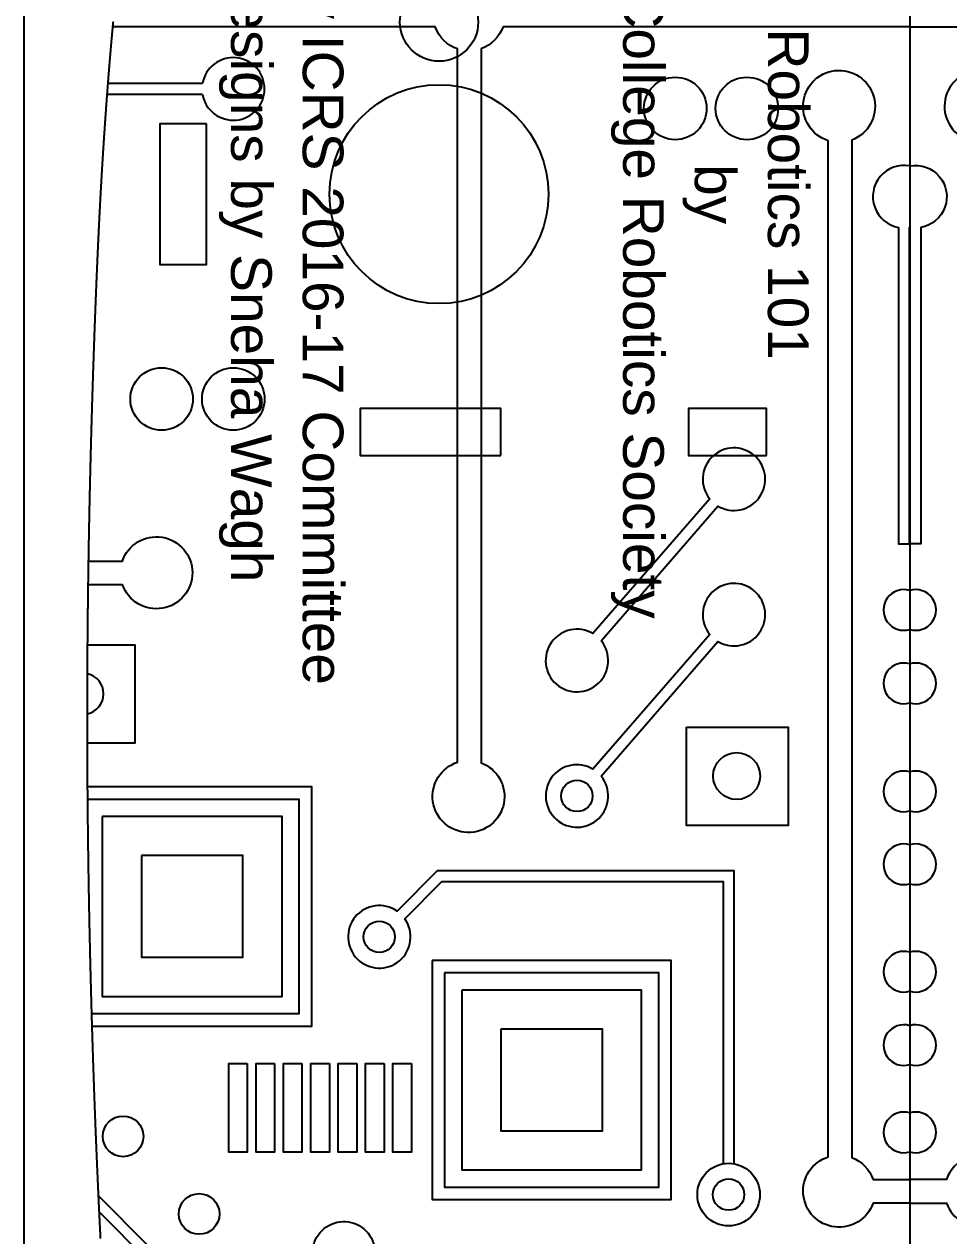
# Model space of a CAD drawing. Header units: millimetres. Extents: x -53 to 1579, y -453 to 381.
# Drawn here: x -53.4 to 5.8, y 230.3 to 307.8 of the extents above; entities that cross this region are included whole.
import ezdxf
from ezdxf.enums import TextEntityAlignment as Align

# ---------------------------------------------------------------- set-up
doc = ezdxf.new("R2010")
doc.units = ezdxf.units.MM
for name, color, linetype in [('design1 cut', 1, 'Continuous'), ('design1-etch', 5, 'Continuous'), ('Print', 250, 'Continuous')]:
    doc.layers.add(name, color=color, linetype=linetype)
doc.layers.add('toCut', color=1, linetype='Continuous', true_color=0xff0000)
doc.styles.get("Standard").update_dxf_attribs({"font": 'Arial.ttf'})

msp = doc.modelspace()

# ---------------------------------------------------------------- linework, layer by layer
msp.add_line((-53.352, 81.237), (-53.352, 381.237))
at = {"layer": 'design1 cut'}
for centre, radius in [((-7.781, 259.696), 1.5), ((-17.995, 258.422), 1), ((-30.639, 249.414), 1), ((-8.293, 232.931), 1)]:
    msp.add_circle(centre, radius, dxfattribs=at)
at = {"layer": 'design1-etch'}
for points in [[(3.296, 307.61), (-22.723, 307.61, -0.227202), (-24.126, 306.203), (-24.126, 260.542, -5.963573), (-25.626, 260.581), (-25.626, 306.19, -0.231476), (-27.065, 307.61), (-47.679, 307.61)], [(3.296, 307.61), (29.316, 307.61, 0.227202), (30.719, 306.203), (30.719, 260.542, 5.963573), (32.219, 260.581), (32.219, 306.19, 0.231476), (33.657, 307.61), (54.271, 307.61)], [(3.296, 232.387), (0.946, 232.387, -1.618375), (-1.918, 235.34), (-1.918, 300.324, -5.963573), (-0.418, 300.363), (-0.418, 235.301, -0.224941), (0.953, 233.887), (3.296, 233.887)], [(3.296, 232.387), (5.647, 232.387, 1.618375), (8.511, 235.34), (8.511, 300.324, 5.963573), (7.011, 300.363), (7.011, 235.301, 0.224941), (5.64, 233.887), (3.296, 233.887)], [(3.296, 298.713, 1.003322), (2.583, 294.777), (2.583, 274.551), (3.283, 274.551), (3.283, 294.777, 0.001658), (3.296, 294.78)], [(3.296, 298.713, -1.003322), (4.009, 294.777), (4.009, 274.551), (3.309, 274.551), (3.309, 294.777, -0.001658), (3.296, 294.78)], [(-49.232, 273.432), (-47.075, 273.432, -5.965639), (-47.068, 271.932), (-49.254, 271.932)], [(-7.943, 234.9), (-7.943, 253.644), (-26.938, 253.644), (-29.501, 251.058, 11.340391), (-29.004, 250.566), (-26.646, 252.944), (-8.643, 252.944), (-8.643, 234.9)], [(-48.594, 232.845), (-39.284, 223.474), (-34.563, 228.079, -11.340391), (-34.074, 227.578), (-39.292, 222.489), (-48.545, 231.802)]]:
    msp.add_lwpolyline(points, format="xyb", dxfattribs=at)
for points in [[(-41.948, 303.982), (-47.987, 303.982)], [(-41.948, 303.282), (-48.041, 303.282)], [(-49.295, 268.084), (-46.279, 268.084), (-46.279, 261.799), (-49.31, 261.799)], [(-49.006, 243.705), (-34.959, 243.705), (-34.959, 259.005), (-49.295, 259.005)], [(-49.029, 244.505), (-35.759, 244.505), (-35.759, 258.205), (-49.289, 258.205)]]:
    msp.add_lwpolyline(points, dxfattribs=at)
for points in [[(-16.441, 268.342), (-8.975, 276.96, 11.340391), (-9.504, 277.418), (-16.97, 268.801, 11.340391)], [(-16.441, 259.681), (-8.975, 268.298, 11.340391), (-9.504, 268.756), (-16.97, 260.139, 11.340391)]]:
    msp.add_lwpolyline(points, format="xyb", close=True, dxfattribs=at)
for points in [[(-10.982, 262.825), (-4.487, 262.825), (-4.487, 256.54), (-10.982, 256.54)], [(-48.359, 257.105), (-48.359, 245.605), (-36.859, 245.605), (-36.859, 257.105)], [(-45.859, 254.605), (-45.859, 248.105), (-39.359, 248.105), (-39.359, 254.605)], [(-27.267, 247.908), (-27.267, 232.608), (-11.967, 232.608), (-11.967, 247.908)], [(-26.467, 247.108), (-26.467, 233.408), (-12.767, 233.408), (-12.767, 247.108)], [(-25.367, 246.008), (-25.367, 234.508), (-13.867, 234.508), (-13.867, 246.008)], [(-22.867, 243.508), (-22.867, 237.008), (-16.367, 237.008), (-16.367, 243.508)], [(-39.084, 241.319), (-39.084, 235.641), (-40.271, 235.641), (-40.271, 241.319)], [(-37.334, 241.319), (-37.334, 235.641), (-38.521, 235.641), (-38.521, 241.319)], [(-35.584, 241.319), (-35.584, 235.641), (-36.771, 235.641), (-36.771, 241.319)], [(-33.833, 241.319), (-33.833, 235.641), (-35.021, 235.641), (-35.021, 241.319)], [(-32.083, 241.319), (-32.083, 235.641), (-33.27, 235.641), (-33.27, 241.319)], [(-30.333, 241.319), (-30.333, 235.641), (-31.52, 235.641), (-31.52, 241.319)], [(-28.582, 241.319), (-28.582, 235.641), (-29.77, 235.641), (-29.77, 241.319)]]:
    msp.add_lwpolyline(points, close=True, dxfattribs=at)
for centre, radius in [((-11.708, 302.384), 2), ((-7.124, 302.384), 2), ((-44.564, 283.804), 2), ((-39.979, 283.804), 2), ((-47.029, 236.656), 1.3), ((-8.293, 232.931), 2), ((-42.164, 231.693), 1.3)]:
    msp.add_circle(centre, radius, dxfattribs=at)
for centre, radius, start, end in [((-39.979, 303.632), 2, 190.07866, 169.92134), ((2.911, 270.315), 1.3, 72.73501, 287.26499), ((3.682, 270.315), 1.3, 252.73501, 107.26499), ((2.911, 265.623), 1.3, 72.73501, 287.26499), ((3.682, 265.623), 1.3, 252.73501, 107.26499), ((-49.574, 264.955), 1.3, 281.58846, 78.12452), ((2.911, 258.715), 1.3, 72.73501, 287.26499), ((3.682, 258.715), 1.3, 252.73501, 107.26499), ((2.911, 254.05), 1.3, 72.73501, 287.26499), ((3.682, 254.05), 1.3, 252.73501, 107.26499), ((2.911, 247.184), 1.3, 72.73501, 287.26499), ((3.682, 247.184), 1.3, 252.73501, 107.26499), ((2.911, 242.491), 1.3, 72.73501, 287.26499), ((3.682, 242.491), 1.3, 252.73501, 107.26499), ((2.911, 236.911), 1.3, 72.73501, 287.26499), ((3.682, 236.911), 1.3, 252.73501, 107.26499)]:
    msp.add_arc(centre, radius, start, end, dxfattribs=at)
at = {"layer": 'toCut'}
for points in [[(-41.688, 301.404), (-44.688, 301.404), (-44.688, 292.404), (-41.688, 292.404)], [(-22.86, 280.193), (-22.86, 283.193), (-31.86, 283.193), (-31.86, 280.193)], [(-5.86, 280.193), (-5.86, 283.193), (-10.86, 283.193), (-10.86, 280.193)]]:
    msp.add_lwpolyline(points, close=True, dxfattribs=at)
for centre, radius in [((-26.816, 307.904), 2.5), ((-26.816, 296.904), 7)]:
    msp.add_circle(centre, radius, dxfattribs=at)
for points in [[(3.296, 335.543), (3.296, 262.693), (3.296, 189.844)], [(-47.704, 307.333), (-47.677, 307.631), (-47.649, 307.929)], [(-47.759, 306.735), (-47.732, 307.034), (-47.704, 307.333)], [(-47.862, 305.536), (-47.837, 305.836), (-47.811, 306.136)], [(-47.811, 306.136), (-47.785, 306.436), (-47.759, 306.735)], [(-47.912, 304.935), (-47.887, 305.236), (-47.862, 305.536)], [(-47.96, 304.333), (-47.936, 304.634), (-47.912, 304.935)], [(-48.053, 303.124), (-48.03, 303.426), (-48.007, 303.729)], [(-48.007, 303.729), (-47.983, 304.031), (-47.96, 304.333)], [(-48.097, 302.518), (-48.075, 302.821), (-48.053, 303.124)], [(-48.141, 301.91), (-48.119, 302.214), (-48.097, 302.518)], [(-48.184, 301.299), (-48.173, 301.452), (-48.163, 301.605)], [(-48.163, 301.605), (-48.152, 301.757), (-48.141, 301.91)], [(-48.246, 300.374), (-48.236, 300.529), (-48.226, 300.683)], [(-48.226, 300.683), (-48.215, 300.838), (-48.205, 300.992)], [(-48.205, 300.992), (-48.194, 301.145), (-48.184, 301.299)], [(-48.287, 299.75), (-48.277, 299.906), (-48.267, 300.063)], [(-48.267, 300.063), (-48.256, 300.218), (-48.246, 300.374)], [(-48.346, 298.799), (-48.336, 298.959), (-48.326, 299.118)], [(-48.326, 299.118), (-48.316, 299.276), (-48.307, 299.435)], [(-48.307, 299.435), (-48.297, 299.592), (-48.287, 299.75)], [(-48.384, 298.154), (-48.375, 298.316), (-48.365, 298.478)], [(-48.365, 298.478), (-48.356, 298.638), (-48.346, 298.799)], [(-48.441, 297.165), (-48.431, 297.331), (-48.422, 297.497)], [(-48.422, 297.497), (-48.413, 297.662), (-48.403, 297.827)], [(-48.403, 297.827), (-48.394, 297.99), (-48.384, 298.154)], [(-48.469, 296.66), (-48.464, 296.744), (-48.459, 296.829)], [(-48.459, 296.829), (-48.455, 296.913), (-48.45, 296.997)], [(-48.45, 296.997), (-48.445, 297.081), (-48.441, 297.165)], [(-48.514, 295.801), (-48.509, 295.888), (-48.505, 295.974)], [(-48.505, 295.974), (-48.5, 296.061), (-48.496, 296.147)], [(-48.496, 296.147), (-48.491, 296.233), (-48.487, 296.319)], [(-48.487, 296.319), (-48.482, 296.404), (-48.478, 296.49)], [(-48.478, 296.49), (-48.473, 296.575), (-48.469, 296.66)], [(-48.55, 295.096), (-48.545, 295.185), (-48.541, 295.274)], [(-48.541, 295.274), (-48.536, 295.362), (-48.532, 295.451)], [(-48.532, 295.451), (-48.527, 295.538), (-48.523, 295.626)], [(-48.523, 295.626), (-48.518, 295.713), (-48.514, 295.801)], [(-48.585, 294.375), (-48.58, 294.466), (-48.576, 294.557)], [(-48.576, 294.557), (-48.572, 294.648), (-48.567, 294.738)], [(-48.567, 294.738), (-48.563, 294.828), (-48.558, 294.918)], [(-48.558, 294.918), (-48.554, 295.007), (-48.55, 295.096)], [(-48.628, 293.448), (-48.624, 293.542), (-48.62, 293.636)], [(-48.62, 293.636), (-48.615, 293.729), (-48.611, 293.823)], [(-48.611, 293.823), (-48.607, 293.915), (-48.602, 294.008)], [(-48.602, 294.008), (-48.598, 294.1), (-48.594, 294.192)], [(-48.594, 294.192), (-48.589, 294.284), (-48.585, 294.375)], [(-48.662, 292.685), (-48.658, 292.781), (-48.654, 292.878)], [(-48.654, 292.878), (-48.65, 292.974), (-48.645, 293.069)], [(-48.645, 293.069), (-48.641, 293.164), (-48.637, 293.259)], [(-48.637, 293.259), (-48.633, 293.354), (-48.628, 293.448)], [(-48.696, 291.901), (-48.692, 292), (-48.688, 292.099)], [(-48.688, 292.099), (-48.684, 292.197), (-48.679, 292.296)], [(-48.679, 292.296), (-48.675, 292.393), (-48.671, 292.491)], [(-48.671, 292.491), (-48.667, 292.588), (-48.662, 292.685)], [(-48.73, 291.094), (-48.726, 291.196), (-48.722, 291.298)], [(-48.722, 291.298), (-48.717, 291.399), (-48.713, 291.5)], [(-48.713, 291.5), (-48.709, 291.601), (-48.705, 291.701)], [(-48.705, 291.701), (-48.701, 291.801), (-48.696, 291.901)], [(-48.755, 290.474), (-48.751, 290.578), (-48.747, 290.682)], [(-48.747, 290.682), (-48.743, 290.785), (-48.738, 290.889)], [(-48.738, 290.889), (-48.734, 290.991), (-48.73, 291.094)], [(-48.788, 289.625), (-48.784, 289.732), (-48.78, 289.84)], [(-48.78, 289.84), (-48.776, 289.946), (-48.772, 290.053)], [(-48.772, 290.053), (-48.768, 290.158), (-48.763, 290.264)], [(-48.763, 290.264), (-48.759, 290.369), (-48.755, 290.474)], [(-48.821, 288.751), (-48.817, 288.861), (-48.813, 288.972)], [(-48.813, 288.972), (-48.809, 289.081), (-48.805, 289.191)], [(-48.805, 289.191), (-48.801, 289.3), (-48.797, 289.409)], [(-48.797, 289.409), (-48.792, 289.517), (-48.788, 289.625)], [(-48.846, 288.077), (-48.842, 288.19), (-48.838, 288.303)], [(-48.838, 288.303), (-48.834, 288.415), (-48.83, 288.528)], [(-48.83, 288.528), (-48.825, 288.639), (-48.821, 288.751)], [(-48.871, 287.388), (-48.866, 287.503), (-48.862, 287.619)], [(-48.862, 287.619), (-48.858, 287.734), (-48.854, 287.849)], [(-48.854, 287.849), (-48.85, 287.963), (-48.846, 288.077)], [(-48.903, 286.443), (-48.899, 286.562), (-48.895, 286.682)], [(-48.895, 286.682), (-48.891, 286.8), (-48.887, 286.919)], [(-48.887, 286.919), (-48.883, 287.037), (-48.879, 287.154)], [(-48.879, 287.154), (-48.875, 287.271), (-48.871, 287.388)], [(-48.928, 285.716), (-48.924, 285.838), (-48.92, 285.96)], [(-48.92, 285.96), (-48.916, 286.081), (-48.911, 286.203)], [(-48.911, 286.203), (-48.907, 286.323), (-48.903, 286.443)], [(-48.952, 284.974), (-48.948, 285.098), (-48.944, 285.223)], [(-48.944, 285.223), (-48.94, 285.347), (-48.936, 285.47)], [(-48.936, 285.47), (-48.932, 285.593), (-48.928, 285.716)], [(-48.976, 284.216), (-48.972, 284.343), (-48.968, 284.47)], [(-48.968, 284.47), (-48.964, 284.596), (-48.96, 284.723)], [(-48.96, 284.723), (-48.956, 284.848), (-48.952, 284.974)], [(-49, 283.443), (-48.996, 283.573), (-48.992, 283.702)], [(-48.992, 283.702), (-48.988, 283.831), (-48.984, 283.96)], [(-48.984, 283.96), (-48.98, 284.088), (-48.976, 284.216)], [(-49.023, 282.656), (-49.019, 282.788), (-49.015, 282.92)], [(-49.015, 282.92), (-49.011, 283.051), (-49.008, 283.182)], [(-49.008, 283.182), (-49.004, 283.313), (-49, 283.443)], [(-49.046, 281.854), (-49.042, 281.988), (-49.038, 282.123)], [(-49.038, 282.123), (-49.035, 282.256), (-49.031, 282.39)], [(-49.031, 282.39), (-49.027, 282.523), (-49.023, 282.656)], [(-49.068, 281.038), (-49.065, 281.175), (-49.061, 281.312)], [(-49.061, 281.312), (-49.057, 281.448), (-49.053, 281.584)], [(-49.053, 281.584), (-49.05, 281.719), (-49.046, 281.854)], [(-49.09, 280.209), (-49.086, 280.348), (-49.083, 280.487)], [(-49.083, 280.487), (-49.079, 280.625), (-49.076, 280.763)], [(-49.076, 280.763), (-49.072, 280.901), (-49.068, 281.038)], [(-49.104, 279.649), (-49.101, 279.789), (-49.097, 279.93)], [(-49.097, 279.93), (-49.094, 280.069), (-49.09, 280.209)], [(-49.125, 278.798), (-49.122, 278.94), (-49.118, 279.083)], [(-49.118, 279.083), (-49.115, 279.225), (-49.111, 279.367)], [(-49.111, 279.367), (-49.108, 279.508), (-49.104, 279.649)], [(-49.145, 277.934), (-49.142, 278.078), (-49.138, 278.223)], [(-49.138, 278.223), (-49.135, 278.367), (-49.132, 278.511)], [(-49.132, 278.511), (-49.128, 278.654), (-49.125, 278.798)], [(-49.164, 277.057), (-49.161, 277.204), (-49.158, 277.351)], [(-49.158, 277.351), (-49.155, 277.497), (-49.151, 277.643)], [(-49.151, 277.643), (-49.148, 277.788), (-49.145, 277.934)], [(-49.176, 276.466), (-49.173, 276.614), (-49.17, 276.762)], [(-49.17, 276.762), (-49.167, 276.91), (-49.164, 277.057)], [(-49.194, 275.57), (-49.191, 275.72), (-49.188, 275.87)], [(-49.188, 275.87), (-49.185, 276.019), (-49.182, 276.169)], [(-49.182, 276.169), (-49.179, 276.317), (-49.176, 276.466)], [(-49.205, 274.966), (-49.203, 275.117), (-49.2, 275.268)], [(-49.2, 275.268), (-49.197, 275.419), (-49.194, 275.57)], [(-49.221, 274.05), (-49.219, 274.204), (-49.216, 274.357)], [(-49.216, 274.357), (-49.214, 274.509), (-49.211, 274.662)], [(-49.211, 274.662), (-49.208, 274.814), (-49.205, 274.966)], [(-49.231, 273.434), (-49.229, 273.588), (-49.227, 273.743)], [(-49.227, 273.743), (-49.224, 273.897), (-49.221, 274.05)], [(-49.246, 272.5), (-49.243, 272.657), (-49.241, 272.813)], [(-49.241, 272.813), (-49.239, 272.968), (-49.236, 273.124)], [(-49.236, 273.124), (-49.234, 273.279), (-49.231, 273.434)], [(-49.255, 271.872), (-49.252, 272.03), (-49.25, 272.187)], [(-49.25, 272.187), (-49.248, 272.344), (-49.246, 272.5)], [(-49.267, 270.921), (-49.265, 271.08), (-49.263, 271.239)], [(-49.263, 271.239), (-49.261, 271.398), (-49.259, 271.556)], [(-49.259, 271.556), (-49.257, 271.714), (-49.255, 271.872)], [(-49.274, 270.282), (-49.272, 270.442), (-49.27, 270.602)], [(-49.27, 270.602), (-49.269, 270.762), (-49.267, 270.921)], [(-49.284, 269.315), (-49.283, 269.477), (-49.281, 269.638)], [(-49.281, 269.638), (-49.279, 269.799), (-49.278, 269.961)], [(-49.278, 269.961), (-49.276, 270.121), (-49.274, 270.282)], [(-49.29, 268.665), (-49.289, 268.828), (-49.287, 268.99)], [(-49.287, 268.99), (-49.286, 269.153), (-49.284, 269.315)], [(-49.295, 268.011), (-49.294, 268.175), (-49.293, 268.338)], [(-49.293, 268.338), (-49.291, 268.502), (-49.29, 268.665)], [(-49.302, 267.022), (-49.301, 267.188), (-49.3, 267.353)], [(-49.3, 267.353), (-49.299, 267.518), (-49.298, 267.682)], [(-49.298, 267.682), (-49.296, 267.847), (-49.295, 268.011)], [(-49.305, 266.359), (-49.305, 266.525), (-49.304, 266.691)], [(-49.304, 266.691), (-49.303, 266.857), (-49.302, 267.022)], [(-49.308, 265.691), (-49.308, 265.858), (-49.307, 266.025)], [(-49.307, 266.025), (-49.306, 266.192), (-49.305, 266.359)], [(-49.311, 264.683), (-49.311, 264.852), (-49.31, 265.02)], [(-49.31, 265.02), (-49.31, 265.188), (-49.309, 265.356)], [(-49.309, 265.356), (-49.309, 265.524), (-49.308, 265.691)], [(-49.312, 264.346), (-49.311, 264.514), (-49.311, 264.683)], [(-49.312, 264.007), (-49.312, 264.176), (-49.312, 264.346)], [(-49.312, 263.668), (-49.312, 263.837), (-49.312, 264.007)], [(-49.312, 263.327), (-49.312, 263.497), (-49.312, 263.668)], [(-49.312, 262.986), (-49.312, 263.157), (-49.312, 263.327)], [(-49.312, 262.644), (-49.312, 262.815), (-49.312, 262.986)], [(-49.311, 262.302), (-49.312, 262.473), (-49.312, 262.644)], [(-49.31, 261.958), (-49.311, 262.13), (-49.311, 262.302)], [(-49.308, 261.269), (-49.309, 261.614), (-49.31, 261.958)], [(-49.305, 260.577), (-49.307, 260.923), (-49.308, 261.269)], [(-49.301, 259.882), (-49.303, 260.229), (-49.305, 260.577)], [(-49.297, 259.184), (-49.299, 259.533), (-49.301, 259.882)], [(-49.291, 258.484), (-49.294, 258.834), (-49.297, 259.184)], [(-49.285, 257.782), (-49.288, 258.133), (-49.291, 258.484)], [(-49.278, 257.077), (-49.282, 257.43), (-49.285, 257.782)], [(-49.27, 256.371), (-49.274, 256.724), (-49.278, 257.077)], [(-49.262, 255.662), (-49.266, 256.016), (-49.27, 256.371)], [(-49.252, 254.952), (-49.257, 255.307), (-49.262, 255.662)], [(-49.242, 254.24), (-49.247, 254.596), (-49.252, 254.952)], [(-49.231, 253.527), (-49.237, 253.883), (-49.242, 254.24)], [(-49.219, 252.812), (-49.225, 253.169), (-49.231, 253.527)], [(-49.207, 252.096), (-49.213, 252.454), (-49.219, 252.812)], [(-49.194, 251.379), (-49.2, 251.738), (-49.207, 252.096)], [(-49.179, 250.662), (-49.187, 251.021), (-49.194, 251.379)], [(-49.165, 249.943), (-49.172, 250.303), (-49.179, 250.662)], [(-49.149, 249.224), (-49.157, 249.584), (-49.165, 249.943)], [(-49.133, 248.505), (-49.141, 248.865), (-49.149, 249.224)], [(-49.098, 247.065), (-49.116, 247.785), (-49.133, 248.505)], [(-49.06, 245.626), (-49.079, 246.346), (-49.098, 247.065)], [(-49.041, 244.906), (-49.051, 245.266), (-49.06, 245.626)], [(-49.02, 244.187), (-49.03, 244.547), (-49.041, 244.906)], [(-48.999, 243.469), (-49.009, 243.828), (-49.02, 244.187)], [(-48.976, 242.751), (-48.987, 243.11), (-48.999, 243.469)], [(-48.954, 242.035), (-48.965, 242.393), (-48.976, 242.751)], [(-48.93, 241.319), (-48.942, 241.677), (-48.954, 242.035)], [(-48.906, 240.604), (-48.918, 240.962), (-48.93, 241.319)], [(-48.881, 239.891), (-48.894, 240.248), (-48.906, 240.604)], [(-48.856, 239.179), (-48.868, 239.535), (-48.881, 239.891)], [(-48.829, 238.469), (-48.842, 238.824), (-48.856, 239.179)], [(-48.802, 237.761), (-48.816, 238.115), (-48.829, 238.469)], [(-48.775, 237.054), (-48.789, 237.408), (-48.802, 237.761)], [(-48.747, 236.35), (-48.761, 236.702), (-48.775, 237.054)], [(-48.718, 235.648), (-48.732, 235.999), (-48.747, 236.35)], [(-48.688, 234.948), (-48.703, 235.298), (-48.718, 235.648)], [(-48.658, 234.25), (-48.673, 234.599), (-48.688, 234.948)], [(-48.627, 233.556), (-48.642, 233.903), (-48.658, 234.25)], [(-48.595, 232.864), (-48.611, 233.21), (-48.627, 233.556)], [(-48.563, 232.175), (-48.579, 232.519), (-48.595, 232.864)], [(-48.53, 231.489), (-48.547, 231.832), (-48.563, 232.175)], [(-48.497, 230.806), (-48.514, 231.147), (-48.53, 231.489)], [(-48.463, 230.126), (-48.48, 230.466), (-48.497, 230.806)]]:
    msp.add_open_spline(points, degree=2, dxfattribs=at)

# ---------------------------------------------------------------- texts
at = {"layer": 'Print'}
for s, height, p in [('Designed by ICRS 2016-17 Committee', 2.59946, (-35.537, 296.904)), ('Imperial College Robotics Society', 2.59946, (-15.041, 296.904)), ('Panel designs by Sneha Wagh', 2.59946, (-40.12, 296.904)), ('Robotics 101', 2.59946, (-5.778, 296.904)), ('by', 2.5995, (-10.458, 296.904))]:
    msp.add_text(s, height=height, rotation=270, dxfattribs=at).set_placement(p, align=Align.CENTER)

doc.saveas('drawing.dxf')
